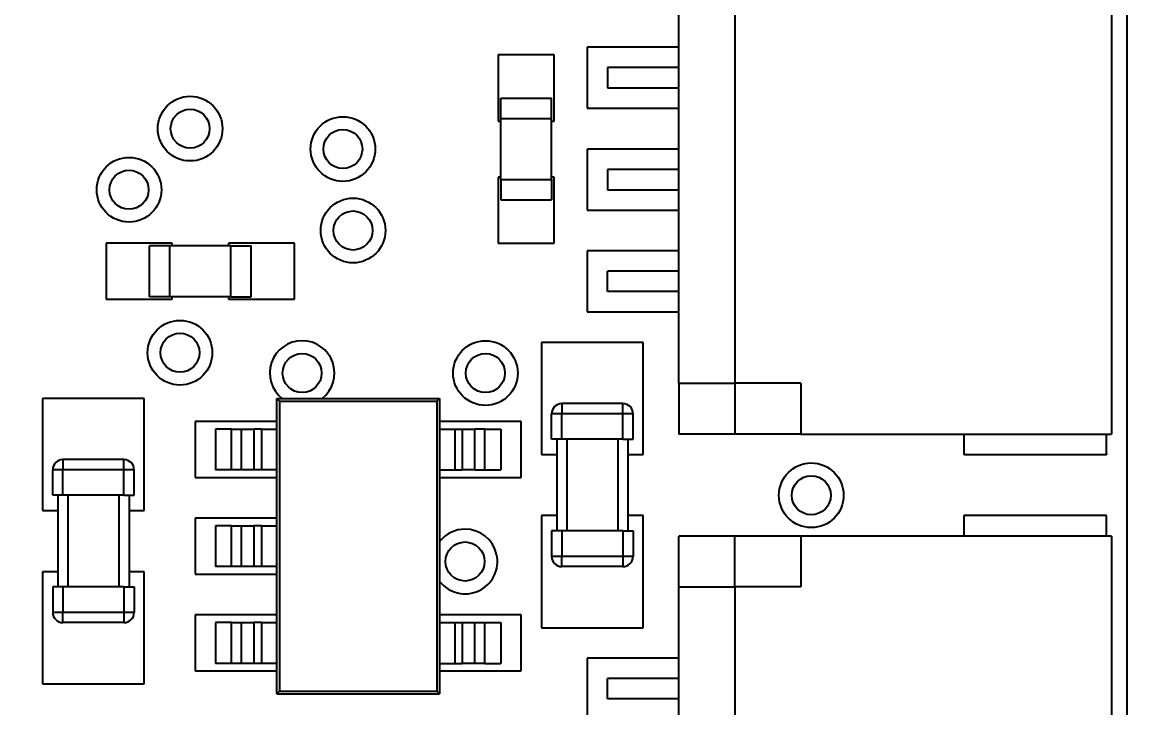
# Model space of a CAD drawing. Extents: x 78 to 182, y 87 to 136.
# Drawn here: x 102.02 to 112.88, y 97.76 to 104.5 of the extents above; entities that cross this region are included whole.
import ezdxf
from ezdxf.enums import TextEntityAlignment as Align

# ---------------------------------------------------------------- set-up
doc = ezdxf.new("R2010")
doc.units = 0
doc.layers.get('0').update_dxf_attribs({"linetype": 'CONTINUOUS'})
for name, color, linetype in [('Dimension001', 7, 'CONTINUOUS'), ('Dimension003', 7, 'CONTINUOUS'), ('Dimension004', 7, 'CONTINUOUS'), ('View005', 7, 'CONTINUOUS')]:
    doc.layers.add(name, color=color, linetype=linetype)
doc.styles.get("Standard").update_dxf_attribs({"font": 'arial.ttf'})
doc.dimstyles.get("Standard").update_dxf_attribs({"dimscale": 0, "dimtxt": 2.5, "dimasz": 2.5, "dimexe": 1.25, "dimexo": 0.625, "dimtad": 1, "dimtxsty": 'STANDARD', "dimcen": 2.5, "dimazin": 3, "dimtfac": 1, "dimtmove": 0, "dimatfit": 3})

# ---------------------------------------------------------------- blocks, each defined once
blk = doc.blocks.new('*Dimension001')
at = {"color": 0}
for points in [[(83.3583, 128.95), (84.1917, 128.95), (83.775, 123.95)], [(83.3583, 86.95), (84.1917, 86.95), (83.775, 91.95)]]:
    blk.add_solid(points, dxfattribs=at)
at = {"layer": 'Dimension001'}
for p, q in [((112.875, 123.95), (83.775, 123.95)), ((83.775, 91.95), (83.775, 123.95)), ((112.875, 91.95), (83.775, 91.95))]:
    blk.add_line(p, q, dxfattribs=at)
blk.add_text('32.00', height=3.5, dxfattribs=at).set_placement((83.775, 107.95), align=Align.CENTER)
blk = doc.blocks.new('*Dimension003')
at = {"color": 0}
for points in [[(96.8583, 127.45), (97.6917, 127.45), (97.275, 122.45)], [(96.8583, 88.45), (97.6917, 88.45), (97.275, 93.45)]]:
    blk.add_solid(points, dxfattribs=at)
at = {"layer": 'Dimension003'}
for p, q in [((99.375, 122.45), (97.275, 122.45)), ((97.275, 122.45), (97.275, 93.45)), ((99.375, 93.45), (97.275, 93.45))]:
    blk.add_line(p, q, dxfattribs=at)
blk.add_text('29.00', height=3.5, dxfattribs=at).set_placement((97.275, 107.95), align=Align.CENTER)
blk = doc.blocks.new('*Dimension004')
at = {"color": 0}
for points in [[(101.185, 98.45), (100.351, 98.45), (100.768, 93.45)], [(101.185, 86.95), (100.351, 86.95), (100.768, 91.95)]]:
    blk.add_solid(points, dxfattribs=at)
at = {"layer": 'Dimension004'}
for p, q in [((99.375, 93.45), (100.768, 93.45)), ((100.768, 93.45), (100.768, 91.95)), ((97.875, 91.95), (100.768, 91.95))]:
    blk.add_line(p, q, dxfattribs=at)
blk.add_text('1.50', height=3.5, dxfattribs=at).set_placement((100.768, 93.8216), align=Align.CENTER)

msp = doc.modelspace()

# ---------------------------------------------------------------- linework, layer by layer
at = {"layer": 'View005'}
for p, q in [((112.875, 123.95), (112.875, 91.95)), ((112.875, 123.95), (112.875, 91.95)), ((112.725, 107.45), (112.725, 100.45)), ((112.725, 107.45), (112.725, 100.45)), ((108.475, 100.95), (108.475, 106.95)), ((108.475, 100.95), (108.475, 106.95)), ((109.025, 106.95), (109.025, 100.95)), ((109.025, 106.95), (109.025, 100.95)), ((107.25, 104.175), (106.7, 104.175)), ((106.7, 104.175), (106.7, 103.525)), ((107.25, 104.175), (106.7, 104.175)), ((106.7, 104.175), (106.7, 103.525)), ((107.25, 103.525), (107.25, 104.175)), ((107.25, 103.525), (107.25, 104.175)), ((108.475, 104.25), (107.575, 104.25)), ((107.575, 104.25), (107.575, 103.65)), ((108.475, 104.25), (107.575, 104.25)), ((107.575, 104.25), (107.575, 103.65)), ((108.475, 104.05), (107.775, 104.05)), ((107.775, 104.05), (107.775, 103.85)), ((108.475, 104.05), (107.775, 104.05)), ((107.775, 104.05), (107.775, 103.85)), ((107.775, 103.85), (108.475, 103.85)), ((107.775, 103.85), (108.475, 103.85)), ((106.725, 103.75), (107.225, 103.75)), ((106.725, 103.55), (106.725, 103.75)), ((106.725, 103.75), (107.225, 103.75)), ((106.725, 103.55), (106.725, 103.75)), ((107.225, 103.55), (107.225, 103.75)), ((107.225, 103.55), (107.225, 103.75)), ((107.575, 103.65), (108.475, 103.65)), ((107.575, 103.65), (108.475, 103.65)), ((106.7, 103.525), (106.725, 103.525)), ((106.7, 103.525), (106.725, 103.525)), ((106.725, 103.55), (107.225, 103.55)), ((106.725, 103.55), (107.225, 103.55)), ((106.725, 102.95), (106.725, 103.55)), ((106.725, 103.55), (107.225, 103.55)), ((106.725, 103.55), (107.225, 103.55)), ((106.725, 102.95), (106.725, 103.55)), ((107.225, 102.95), (107.225, 103.55)), ((107.225, 102.95), (107.225, 103.55)), ((107.225, 103.525), (107.25, 103.525)), ((107.225, 103.525), (107.25, 103.525)), ((108.475, 103.25), (107.575, 103.25)), ((107.575, 103.25), (107.575, 102.65)), ((108.475, 103.25), (107.575, 103.25)), ((107.575, 103.25), (107.575, 102.65)), ((106.725, 102.975), (106.7, 102.975)), ((106.7, 102.975), (106.7, 102.325)), ((106.725, 102.975), (106.7, 102.975)), ((106.7, 102.975), (106.7, 102.325)), ((107.25, 102.975), (107.225, 102.975)), ((107.25, 102.975), (107.225, 102.975)), ((107.25, 102.325), (107.25, 102.975)), ((107.25, 102.325), (107.25, 102.975)), ((108.475, 103.05), (107.775, 103.05)), ((107.775, 103.05), (107.775, 102.85)), ((108.475, 103.05), (107.775, 103.05)), ((107.775, 103.05), (107.775, 102.85)), ((106.725, 102.95), (107.225, 102.95)), ((106.725, 102.95), (106.725, 102.75)), ((106.725, 102.95), (107.225, 102.95)), ((106.725, 102.95), (107.225, 102.95)), ((106.725, 102.95), (106.725, 102.75)), ((106.725, 102.95), (107.225, 102.95)), ((107.225, 102.95), (107.225, 102.75)), ((107.225, 102.95), (107.225, 102.75)), ((107.775, 102.85), (108.475, 102.85)), ((107.775, 102.85), (108.475, 102.85)), ((106.725, 102.75), (107.225, 102.75)), ((106.725, 102.75), (107.225, 102.75)), ((107.575, 102.65), (108.475, 102.65)), ((107.575, 102.65), (108.475, 102.65)), ((103.5, 102.325), (102.85, 102.325)), ((102.85, 102.325), (102.85, 101.775)), ((103.5, 102.325), (102.85, 102.325)), ((102.85, 102.325), (102.85, 101.775)), ((103.5, 102.3), (103.5, 102.325)), ((103.5, 102.3), (103.5, 102.325)), ((104.7, 102.325), (104.05, 102.325)), ((104.05, 102.325), (104.05, 102.3)), ((104.7, 102.325), (104.05, 102.325)), ((104.05, 102.325), (104.05, 102.3)), ((104.7, 101.775), (104.7, 102.325)), ((104.7, 101.775), (104.7, 102.325)), ((106.7, 102.325), (107.25, 102.325)), ((106.7, 102.325), (107.25, 102.325)), ((103.475, 102.3), (103.275, 102.3)), ((103.275, 101.8), (103.275, 102.3)), ((103.475, 102.3), (103.275, 102.3)), ((103.275, 101.8), (103.275, 102.3)), ((103.475, 101.8), (103.475, 102.3)), ((104.075, 102.3), (103.475, 102.3)), ((103.475, 101.8), (103.475, 102.3)), ((103.475, 101.8), (103.475, 102.3)), ((104.075, 102.3), (103.475, 102.3)), ((103.475, 101.8), (103.475, 102.3)), ((104.075, 101.8), (104.075, 102.3)), ((104.075, 102.3), (104.275, 102.3)), ((104.075, 101.8), (104.075, 102.3)), ((104.075, 101.8), (104.075, 102.3)), ((104.075, 102.3), (104.275, 102.3)), ((104.075, 101.8), (104.075, 102.3)), ((104.275, 101.8), (104.275, 102.3)), ((104.275, 101.8), (104.275, 102.3)), ((108.475, 102.25), (107.575, 102.25)), ((107.575, 102.25), (107.575, 101.65)), ((108.475, 102.25), (107.575, 102.25)), ((107.575, 102.25), (107.575, 101.65)), ((108.475, 102.05), (107.775, 102.05)), ((107.775, 101.85), (107.775, 102.05)), ((108.475, 102.05), (107.775, 102.05)), ((107.775, 101.85), (107.775, 102.05)), ((103.475, 101.8), (103.275, 101.8)), ((103.475, 101.8), (103.275, 101.8)), ((104.075, 101.8), (103.475, 101.8)), ((104.075, 101.8), (103.475, 101.8)), ((103.5, 101.775), (103.5, 101.8)), ((103.5, 101.775), (103.5, 101.8)), ((104.05, 101.8), (104.05, 101.775)), ((104.05, 101.8), (104.05, 101.775)), ((104.075, 101.8), (104.275, 101.8)), ((104.075, 101.8), (104.275, 101.8)), ((108.475, 101.85), (107.775, 101.85)), ((108.475, 101.85), (107.775, 101.85)), ((102.85, 101.775), (103.5, 101.775)), ((102.85, 101.775), (103.5, 101.775)), ((104.05, 101.775), (104.7, 101.775)), ((104.05, 101.775), (104.7, 101.775)), ((107.575, 101.65), (108.475, 101.65)), ((107.575, 101.65), (108.475, 101.65)), ((107.125, 101.35), (107.125, 100.25)), ((108.125, 101.35), (107.125, 101.35)), ((107.125, 101.35), (107.125, 100.25)), ((108.125, 101.35), (107.125, 101.35)), ((108.125, 100.25), (108.125, 101.35)), ((108.125, 100.25), (108.125, 101.35)), ((108.475, 100.95), (108.475, 100.45)), ((108.475, 100.95), (109.025, 100.95)), ((108.475, 100.95), (108.475, 100.45)), ((108.475, 100.95), (109.025, 100.95)), ((109.674, 100.95), (109.025, 100.95)), ((109.025, 100.95), (109.025, 100.45)), ((109.674, 100.95), (109.025, 100.95)), ((109.025, 100.95), (109.025, 100.45)), ((109.674, 100.95), (109.674, 100.45)), ((109.674, 100.95), (109.674, 100.45)), ((102.225, 100.8), (102.225, 99.7)), ((103.225, 100.8), (102.225, 100.8)), ((102.225, 100.8), (102.225, 99.7)), ((103.225, 100.8), (102.225, 100.8)), ((103.225, 99.7), (103.225, 100.8)), ((103.225, 99.7), (103.225, 100.8)), ((104.525, 100.8), (106.125, 100.8)), ((104.525, 100.8), (104.552, 100.773)), ((104.525, 97.9), (104.525, 100.8)), ((104.525, 100.8), (106.125, 100.8)), ((104.525, 100.8), (104.552, 100.773)), ((104.525, 97.9), (104.525, 100.8)), ((104.552, 100.773), (104.552, 97.9271)), ((104.552, 100.773), (106.098, 100.773)), ((104.552, 100.773), (104.552, 97.9271)), ((104.552, 100.773), (106.098, 100.773)), ((106.125, 100.8), (106.098, 100.773)), ((106.125, 100.8), (106.098, 100.773)), ((106.098, 100.773), (106.098, 97.9271)), ((106.098, 100.773), (106.098, 97.9271)), ((106.125, 100.8), (106.125, 97.9)), ((106.125, 100.8), (106.125, 97.9)), ((107.925, 100.75), (107.325, 100.75)), ((107.925, 100.75), (107.325, 100.75)), ((107.925, 100.75), (107.325, 100.75)), ((107.925, 100.75), (107.325, 100.75)), ((107.925, 100.75), (107.325, 100.75)), ((107.925, 100.75), (107.325, 100.75)), ((107.225, 100.4), (107.225, 100.65)), ((107.225, 100.4), (107.225, 100.65)), ((107.225, 100.4), (107.225, 100.65)), ((107.225, 100.4), (107.225, 100.65)), ((107.225, 100.4), (107.225, 100.65)), ((107.225, 100.4), (107.225, 100.65)), ((107.225, 100.4), (107.225, 100.65)), ((107.225, 100.4), (107.225, 100.65)), ((107.225, 100.4), (107.225, 100.65)), ((107.225, 100.4), (107.225, 100.65)), ((107.225, 100.4), (107.225, 100.65)), ((107.225, 100.4), (107.225, 100.65)), ((107.925, 100.65), (107.325, 100.65)), ((107.325, 100.4), (107.325, 100.65)), ((107.325, 100.4), (107.325, 100.65)), ((107.925, 100.65), (107.325, 100.65)), ((107.925, 100.65), (107.325, 100.65)), ((107.325, 100.4), (107.325, 100.65)), ((107.325, 100.4), (107.325, 100.65)), ((107.925, 100.65), (107.325, 100.65)), ((107.925, 100.65), (107.325, 100.65)), ((107.325, 100.4), (107.325, 100.65)), ((107.925, 100.65), (107.325, 100.65)), ((107.325, 100.4), (107.325, 100.65)), ((107.925, 100.4), (107.925, 100.65)), ((107.925, 100.4), (107.925, 100.65)), ((107.925, 100.4), (107.925, 100.65)), ((107.925, 100.4), (107.925, 100.65)), ((107.925, 100.4), (107.925, 100.65)), ((107.925, 100.4), (107.925, 100.65)), ((108.025, 100.4), (108.025, 100.65)), ((108.025, 100.4), (108.025, 100.65)), ((108.025, 100.4), (108.025, 100.65)), ((108.025, 100.4), (108.025, 100.65)), ((108.025, 100.4), (108.025, 100.65)), ((108.025, 100.4), (108.025, 100.65)), ((103.725, 100.575), (103.725, 100.025)), ((104.525, 100.575), (103.725, 100.575)), ((103.725, 100.575), (103.725, 100.025)), ((104.525, 100.575), (103.725, 100.575)), ((104.082, 100.5), (103.925, 100.5)), ((103.925, 100.5), (103.925, 100.1)), ((104.082, 100.5), (103.925, 100.5)), ((103.925, 100.5), (103.925, 100.1)), ((104.082, 100.1), (104.082, 100.5)), ((104.082, 100.1), (104.082, 100.5)), ((104.18, 100.5), (104.302, 100.5)), ((104.18, 100.5), (104.302, 100.5)), ((104.18, 100.1), (104.18, 100.5)), ((104.18, 100.1), (104.18, 100.5)), ((104.302, 100.5), (104.302, 100.1)), ((104.302, 100.5), (104.302, 100.1)), ((104.375, 100.5), (104.525, 100.5)), ((104.375, 100.5), (104.525, 100.5)), ((104.375, 100.5), (104.375, 100.1)), ((104.375, 100.5), (104.375, 100.1)), ((106.925, 100.575), (106.125, 100.575)), ((106.925, 100.575), (106.125, 100.575)), ((106.125, 100.5), (106.275, 100.5)), ((106.125, 100.5), (106.275, 100.5)), ((106.275, 100.5), (106.275, 100.1)), ((106.275, 100.5), (106.275, 100.1)), ((106.348, 100.5), (106.47, 100.5)), ((106.348, 100.5), (106.47, 100.5)), ((106.348, 100.5), (106.348, 100.1)), ((106.348, 100.5), (106.348, 100.1)), ((106.47, 100.1), (106.47, 100.5)), ((106.47, 100.1), (106.47, 100.5)), ((106.568, 100.5), (106.725, 100.5)), ((106.568, 100.5), (106.725, 100.5)), ((106.568, 100.1), (106.568, 100.5)), ((106.568, 100.1), (106.568, 100.5)), ((106.725, 100.5), (106.725, 100.1)), ((106.725, 100.5), (106.725, 100.1)), ((106.925, 100.025), (106.925, 100.575)), ((106.925, 100.025), (106.925, 100.575)), ((107.275, 100.4), (107.275, 99.5)), ((107.275, 100.4), (107.275, 99.5)), ((107.275, 100.4), (107.275, 99.5)), ((107.275, 100.4), (107.275, 99.5)), ((107.925, 100.4), (107.325, 100.4)), ((107.925, 100.4), (107.325, 100.4)), ((107.925, 100.4), (107.325, 100.4)), ((107.925, 100.4), (107.325, 100.4)), ((107.925, 100.4), (107.325, 100.4)), ((107.925, 100.4), (107.325, 100.4)), ((107.375, 100.4), (107.375, 99.5)), ((107.375, 100.4), (107.375, 99.5)), ((107.875, 100.4), (107.875, 99.5)), ((107.875, 100.4), (107.875, 99.5)), ((107.975, 100.4), (107.975, 99.5)), ((107.975, 100.4), (107.975, 99.5)), ((107.975, 100.4), (107.975, 99.5)), ((107.975, 100.4), (107.975, 99.5)), ((109.025, 100.45), (108.475, 100.45)), ((109.025, 100.45), (108.475, 100.45)), ((109.674, 100.45), (109.025, 100.45)), ((109.674, 100.45), (109.025, 100.45)), ((109.674, 100.45), (112.725, 100.45)), ((109.674, 100.45), (112.725, 100.45)), ((111.275, 100.45), (111.275, 100.254)), ((111.275, 100.45), (111.275, 100.254)), ((112.675, 100.254), (112.675, 100.45)), ((112.675, 100.254), (112.675, 100.45)), ((103.025, 100.2), (102.425, 100.2)), ((103.025, 100.2), (102.425, 100.2)), ((103.025, 100.2), (102.425, 100.2)), ((103.025, 100.2), (102.425, 100.2)), ((103.025, 100.2), (102.425, 100.2)), ((103.025, 100.2), (102.425, 100.2)), ((107.125, 100.25), (107.275, 100.25)), ((107.125, 100.25), (107.275, 100.25)), ((107.975, 100.25), (108.125, 100.25)), ((107.975, 100.25), (108.125, 100.25)), ((111.279, 100.25), (112.671, 100.25)), ((111.279, 100.25), (112.671, 100.25)), ((102.325, 99.85), (102.325, 100.1)), ((102.325, 99.85), (102.325, 100.1)), ((102.325, 99.85), (102.325, 100.1)), ((102.325, 99.85), (102.325, 100.1)), ((102.325, 99.85), (102.325, 100.1)), ((102.325, 99.85), (102.325, 100.1)), ((103.025, 100.1), (102.425, 100.1)), ((102.425, 99.85), (102.425, 100.1)), ((102.425, 99.85), (102.425, 100.1)), ((103.025, 100.1), (102.425, 100.1)), ((103.025, 100.1), (102.425, 100.1)), ((102.425, 99.85), (102.425, 100.1)), ((102.425, 99.85), (102.425, 100.1)), ((103.025, 100.1), (102.425, 100.1)), ((103.025, 100.1), (102.425, 100.1)), ((102.425, 99.85), (102.425, 100.1)), ((103.025, 100.1), (102.425, 100.1)), ((102.425, 99.85), (102.425, 100.1)), ((103.025, 99.85), (103.025, 100.1)), ((103.025, 99.85), (103.025, 100.1)), ((103.025, 99.85), (103.025, 100.1)), ((103.025, 99.85), (103.025, 100.1)), ((103.025, 99.85), (103.025, 100.1)), ((103.025, 99.85), (103.025, 100.1)), ((103.125, 99.85), (103.125, 100.1)), ((103.125, 99.85), (103.125, 100.1)), ((103.125, 99.85), (103.125, 100.1)), ((103.125, 99.85), (103.125, 100.1)), ((103.125, 99.85), (103.125, 100.1)), ((103.125, 99.85), (103.125, 100.1)), ((104.082, 100.1), (103.925, 100.1)), ((104.082, 100.1), (103.925, 100.1)), ((104.302, 100.1), (104.18, 100.1)), ((104.302, 100.1), (104.18, 100.1)), ((104.525, 100.1), (104.375, 100.1)), ((104.525, 100.1), (104.375, 100.1)), ((106.125, 100.1), (106.275, 100.1)), ((106.125, 100.1), (106.275, 100.1)), ((106.47, 100.1), (106.348, 100.1)), ((106.47, 100.1), (106.348, 100.1)), ((106.568, 100.1), (106.725, 100.1)), ((106.568, 100.1), (106.725, 100.1)), ((103.725, 100.025), (104.525, 100.025)), ((103.725, 100.025), (104.525, 100.025)), ((106.125, 100.025), (106.925, 100.025)), ((106.125, 100.025), (106.925, 100.025)), ((102.375, 99.85), (102.375, 98.95)), ((102.375, 99.85), (102.375, 98.95)), ((103.025, 99.85), (102.425, 99.85)), ((103.025, 99.85), (102.425, 99.85)), ((103.025, 99.85), (102.425, 99.85)), ((103.025, 99.85), (102.425, 99.85)), ((103.025, 99.85), (102.425, 99.85)), ((103.025, 99.85), (102.425, 99.85)), ((102.475, 99.85), (102.475, 98.95)), ((102.475, 99.85), (102.475, 98.95)), ((102.975, 99.85), (102.975, 98.95)), ((102.975, 99.85), (102.975, 98.95)), ((103.075, 99.85), (103.075, 98.95)), ((103.075, 99.85), (103.075, 98.95)), ((103.075, 99.85), (103.075, 98.95)), ((103.075, 99.85), (103.075, 98.95)), ((102.225, 99.7), (102.375, 99.7)), ((102.225, 99.7), (102.375, 99.7)), ((103.075, 99.7), (103.225, 99.7)), ((103.075, 99.7), (103.225, 99.7)), ((103.725, 99.625), (103.725, 99.075)), ((104.525, 99.625), (103.725, 99.625)), ((103.725, 99.625), (103.725, 99.075)), ((104.525, 99.625), (103.725, 99.625)), ((107.125, 99.65), (107.125, 98.55)), ((107.275, 99.65), (107.125, 99.65)), ((107.125, 99.65), (107.125, 98.55)), ((107.275, 99.65), (107.125, 99.65)), ((108.125, 99.65), (107.975, 99.65)), ((108.125, 99.65), (107.975, 99.65)), ((108.125, 98.55), (108.125, 99.65)), ((108.125, 98.55), (108.125, 99.65)), ((112.675, 99.65), (111.275, 99.65)), ((111.275, 99.65), (111.275, 99.45)), ((112.675, 99.65), (111.275, 99.65)), ((111.275, 99.65), (111.275, 99.45)), ((112.675, 99.45), (112.675, 99.65)), ((112.675, 99.45), (112.675, 99.65)), ((104.082, 99.55), (103.925, 99.55)), ((103.925, 99.55), (103.925, 99.15)), ((104.082, 99.55), (103.925, 99.55)), ((103.925, 99.55), (103.925, 99.15)), ((104.082, 99.15), (104.082, 99.55)), ((104.082, 99.15), (104.082, 99.55)), ((104.18, 99.55), (104.302, 99.55)), ((104.18, 99.55), (104.302, 99.55)), ((104.18, 99.15), (104.18, 99.55)), ((104.18, 99.15), (104.18, 99.55)), ((104.302, 99.55), (104.302, 99.15)), ((104.302, 99.55), (104.302, 99.15)), ((104.375, 99.55), (104.525, 99.55)), ((104.375, 99.55), (104.525, 99.55)), ((104.375, 99.55), (104.375, 99.15)), ((104.375, 99.55), (104.375, 99.15)), ((107.225, 99.5), (107.225, 99.25)), ((107.225, 99.5), (107.225, 99.25)), ((107.225, 99.5), (107.225, 99.25)), ((107.225, 99.5), (107.225, 99.25)), ((107.225, 99.5), (107.225, 99.25)), ((107.225, 99.5), (107.225, 99.25)), ((107.925, 99.5), (107.325, 99.5)), ((107.925, 99.5), (107.325, 99.5)), ((107.925, 99.5), (107.325, 99.5)), ((107.325, 99.5), (107.325, 99.25)), ((107.925, 99.5), (107.325, 99.5)), ((107.325, 99.5), (107.325, 99.25)), ((107.925, 99.5), (107.325, 99.5)), ((107.325, 99.5), (107.325, 99.25)), ((107.925, 99.5), (107.325, 99.5)), ((107.325, 99.5), (107.325, 99.25)), ((107.325, 99.5), (107.325, 99.25)), ((107.325, 99.5), (107.325, 99.25)), ((107.925, 99.5), (107.925, 99.25)), ((107.925, 99.5), (107.925, 99.25)), ((107.925, 99.5), (107.925, 99.25)), ((107.925, 99.5), (107.925, 99.25)), ((107.925, 99.5), (107.925, 99.25)), ((107.925, 99.5), (107.925, 99.25)), ((108.025, 99.5), (108.025, 99.25)), ((108.025, 99.5), (108.025, 99.25)), ((108.025, 99.5), (108.025, 99.25)), ((108.025, 99.5), (108.025, 99.25)), ((108.025, 99.5), (108.025, 99.25)), ((108.025, 99.5), (108.025, 99.25)), ((108.025, 99.5), (108.025, 99.25)), ((108.025, 99.5), (108.025, 99.25)), ((108.025, 99.5), (108.025, 99.25)), ((108.025, 99.5), (108.025, 99.25)), ((108.025, 99.5), (108.025, 99.25)), ((108.025, 99.5), (108.025, 99.25)), ((109.025, 99.45), (108.475, 99.45)), ((108.475, 98.95), (108.475, 99.45)), ((109.025, 99.45), (108.475, 99.45)), ((108.475, 98.95), (108.475, 99.45)), ((109.674, 99.45), (109.025, 99.45)), ((109.025, 98.95), (109.025, 99.45)), ((109.674, 99.45), (109.025, 99.45)), ((109.025, 98.95), (109.025, 99.45)), ((109.674, 99.45), (109.674, 98.95)), ((112.725, 99.45), (109.674, 99.45)), ((109.674, 99.45), (109.674, 98.95)), ((112.725, 99.45), (109.674, 99.45)), ((112.725, 99.45), (112.725, 92.45)), ((112.725, 99.45), (112.725, 92.45)), ((107.925, 99.25), (107.325, 99.25)), ((107.925, 99.25), (107.325, 99.25)), ((107.925, 99.25), (107.325, 99.25)), ((107.925, 99.25), (107.325, 99.25)), ((107.925, 99.25), (107.325, 99.25)), ((107.925, 99.25), (107.325, 99.25)), ((102.225, 99.1), (102.225, 98)), ((102.375, 99.1), (102.225, 99.1)), ((102.225, 99.1), (102.225, 98)), ((102.375, 99.1), (102.225, 99.1)), ((103.225, 99.1), (103.075, 99.1)), ((103.225, 99.1), (103.075, 99.1)), ((103.225, 98), (103.225, 99.1)), ((103.225, 98), (103.225, 99.1)), ((103.725, 99.075), (104.525, 99.075)), ((103.725, 99.075), (104.525, 99.075)), ((104.082, 99.15), (103.925, 99.15)), ((104.082, 99.15), (103.925, 99.15)), ((104.302, 99.15), (104.18, 99.15)), ((104.302, 99.15), (104.18, 99.15)), ((104.525, 99.15), (104.375, 99.15)), ((104.525, 99.15), (104.375, 99.15)), ((107.925, 99.15), (107.325, 99.15)), ((107.925, 99.15), (107.325, 99.15)), ((107.925, 99.15), (107.325, 99.15)), ((107.925, 99.15), (107.325, 99.15)), ((107.925, 99.15), (107.325, 99.15)), ((107.925, 99.15), (107.325, 99.15)), ((102.325, 98.95), (102.325, 98.7)), ((102.325, 98.95), (102.325, 98.7)), ((102.325, 98.95), (102.325, 98.7)), ((102.325, 98.95), (102.325, 98.7)), ((102.325, 98.95), (102.325, 98.7)), ((102.325, 98.95), (102.325, 98.7)), ((103.025, 98.95), (102.425, 98.95)), ((103.025, 98.95), (102.425, 98.95)), ((103.025, 98.95), (102.425, 98.95)), ((102.425, 98.95), (102.425, 98.7)), ((103.025, 98.95), (102.425, 98.95)), ((102.425, 98.95), (102.425, 98.7)), ((103.025, 98.95), (102.425, 98.95)), ((102.425, 98.95), (102.425, 98.7)), ((103.025, 98.95), (102.425, 98.95)), ((102.425, 98.95), (102.425, 98.7)), ((102.425, 98.95), (102.425, 98.7)), ((102.425, 98.95), (102.425, 98.7)), ((103.025, 98.95), (103.025, 98.7)), ((103.025, 98.95), (103.025, 98.7)), ((103.025, 98.95), (103.025, 98.7)), ((103.025, 98.95), (103.025, 98.7)), ((103.025, 98.95), (103.025, 98.7)), ((103.025, 98.95), (103.025, 98.7)), ((103.125, 98.95), (103.125, 98.7)), ((103.125, 98.95), (103.125, 98.7)), ((103.125, 98.95), (103.125, 98.7)), ((103.125, 98.95), (103.125, 98.7)), ((103.125, 98.95), (103.125, 98.7)), ((103.125, 98.95), (103.125, 98.7)), ((103.125, 98.95), (103.125, 98.7)), ((103.125, 98.95), (103.125, 98.7)), ((103.125, 98.95), (103.125, 98.7)), ((103.125, 98.95), (103.125, 98.7)), ((103.125, 98.95), (103.125, 98.7)), ((103.125, 98.95), (103.125, 98.7)), ((108.475, 92.95), (108.475, 98.95)), ((108.475, 98.95), (109.025, 98.95)), ((108.475, 92.95), (108.475, 98.95)), ((108.475, 98.95), (109.025, 98.95)), ((109.025, 98.95), (109.025, 92.95)), ((109.674, 98.95), (109.025, 98.95)), ((109.025, 98.95), (109.025, 92.95)), ((109.674, 98.95), (109.025, 98.95)), ((103.025, 98.7), (102.425, 98.7)), ((103.025, 98.7), (102.425, 98.7)), ((103.025, 98.7), (102.425, 98.7)), ((103.025, 98.7), (102.425, 98.7)), ((103.025, 98.7), (102.425, 98.7)), ((103.025, 98.7), (102.425, 98.7)), ((103.725, 98.675), (103.725, 98.125)), ((104.525, 98.675), (103.725, 98.675)), ((103.725, 98.675), (103.725, 98.125)), ((104.525, 98.675), (103.725, 98.675)), ((106.925, 98.675), (106.125, 98.675)), ((106.925, 98.675), (106.125, 98.675)), ((106.925, 98.125), (106.925, 98.675)), ((106.925, 98.125), (106.925, 98.675)), ((103.025, 98.6), (102.425, 98.6)), ((103.025, 98.6), (102.425, 98.6)), ((103.025, 98.6), (102.425, 98.6)), ((103.025, 98.6), (102.425, 98.6)), ((103.025, 98.6), (102.425, 98.6)), ((103.025, 98.6), (102.425, 98.6)), ((104.082, 98.6), (103.925, 98.6)), ((103.925, 98.6), (103.925, 98.2)), ((104.082, 98.6), (103.925, 98.6)), ((103.925, 98.6), (103.925, 98.2)), ((104.082, 98.2), (104.082, 98.6)), ((104.082, 98.2), (104.082, 98.6)), ((104.18, 98.6), (104.302, 98.6)), ((104.18, 98.6), (104.302, 98.6)), ((104.18, 98.2), (104.18, 98.6)), ((104.18, 98.2), (104.18, 98.6)), ((104.302, 98.6), (104.302, 98.2)), ((104.302, 98.6), (104.302, 98.2)), ((104.375, 98.6), (104.525, 98.6)), ((104.375, 98.6), (104.525, 98.6)), ((104.375, 98.6), (104.375, 98.2)), ((104.375, 98.6), (104.375, 98.2)), ((106.125, 98.6), (106.275, 98.6)), ((106.125, 98.6), (106.275, 98.6)), ((106.275, 98.6), (106.275, 98.2)), ((106.275, 98.6), (106.275, 98.2)), ((106.348, 98.6), (106.47, 98.6)), ((106.348, 98.6), (106.47, 98.6)), ((106.348, 98.6), (106.348, 98.2)), ((106.348, 98.6), (106.348, 98.2)), ((106.47, 98.2), (106.47, 98.6)), ((106.47, 98.2), (106.47, 98.6)), ((106.568, 98.6), (106.725, 98.6)), ((106.568, 98.6), (106.725, 98.6)), ((106.568, 98.2), (106.568, 98.6)), ((106.568, 98.2), (106.568, 98.6)), ((106.725, 98.6), (106.725, 98.2)), ((106.725, 98.6), (106.725, 98.2)), ((107.125, 98.55), (108.125, 98.55)), ((107.125, 98.55), (108.125, 98.55)), ((104.082, 98.2), (103.925, 98.2)), ((104.082, 98.2), (103.925, 98.2)), ((104.302, 98.2), (104.18, 98.2)), ((104.302, 98.2), (104.18, 98.2)), ((104.525, 98.2), (104.375, 98.2)), ((104.525, 98.2), (104.375, 98.2)), ((106.125, 98.2), (106.275, 98.2)), ((106.125, 98.2), (106.275, 98.2)), ((106.47, 98.2), (106.348, 98.2)), ((106.47, 98.2), (106.348, 98.2)), ((106.568, 98.2), (106.725, 98.2)), ((106.568, 98.2), (106.725, 98.2)), ((108.475, 98.25), (107.575, 98.25)), ((107.575, 98.25), (107.575, 97.65)), ((108.475, 98.25), (107.575, 98.25)), ((107.575, 98.25), (107.575, 97.65)), ((103.725, 98.125), (104.525, 98.125)), ((103.725, 98.125), (104.525, 98.125)), ((106.125, 98.125), (106.925, 98.125)), ((106.125, 98.125), (106.925, 98.125)), ((102.225, 98), (103.225, 98)), ((102.225, 98), (103.225, 98)), ((108.475, 98.05), (107.775, 98.05)), ((107.775, 97.85), (107.775, 98.05)), ((108.475, 98.05), (107.775, 98.05)), ((107.775, 97.85), (107.775, 98.05)), ((104.525, 97.9), (104.552, 97.9271)), ((104.525, 97.9), (104.552, 97.9271)), ((104.525, 97.9), (106.125, 97.9)), ((104.525, 97.9), (106.125, 97.9)), ((104.552, 97.9271), (106.098, 97.9271)), ((104.552, 97.9271), (106.098, 97.9271)), ((106.125, 97.9), (106.098, 97.9271)), ((106.125, 97.9), (106.098, 97.9271)), ((108.475, 97.85), (107.775, 97.85)), ((108.475, 97.85), (107.775, 97.85))]:
    msp.add_line(p, q, dxfattribs=at)
for centre, radius in [((103.675, 103.45), 0.3175), ((103.675, 103.45), 0.3175), ((103.675, 103.45), 0.1915), ((103.675, 103.45), 0.1915), ((105.175, 103.25), 0.3175), ((105.175, 103.25), 0.3175), ((105.175, 103.25), 0.1915), ((105.175, 103.25), 0.1915), ((103.075, 102.85), 0.3175), ((103.075, 102.85), 0.3175), ((103.075, 102.85), 0.1915), ((103.075, 102.85), 0.1915), ((105.275, 102.45), 0.3175), ((105.275, 102.45), 0.3175), ((105.275, 102.45), 0.1915), ((105.275, 102.45), 0.1915), ((103.575, 101.25), 0.3175), ((103.575, 101.25), 0.3175), ((103.575, 101.25), 0.1915), ((103.575, 101.25), 0.1915), ((106.575, 101.05), 0.3175), ((106.575, 101.05), 0.3175), ((104.775, 101.05), 0.1915), ((104.775, 101.05), 0.1915), ((106.575, 101.05), 0.1915), ((106.575, 101.05), 0.1915), ((109.775, 99.85), 0.3175), ((109.775, 99.85), 0.3175), ((111.279, 100.254), 0.004), ((111.279, 100.254), 0.004), ((112.671, 100.254), 0.004), ((112.671, 100.254), 0.004), ((109.775, 99.85), 0.1915), ((109.775, 99.85), 0.1915), ((106.375, 99.2), 0.1915), ((106.375, 99.2), 0.1915)]:
    msp.add_circle(centre, radius, dxfattribs=at)
for centre, radius, start, end in [((104.775, 101.05), 0.3175, 90, -128.057), ((104.775, 101.05), 0.3175, 90, -128.057), ((104.775, 101.05), 0.3175, -51.9433, 90), ((104.775, 101.05), 0.3175, -51.9433, 90), ((107.325, 100.65), 0.1, 90, 180), ((107.325, 100.65), 0.1, 90, 180), ((107.325, 100.65), 0.1, 90, -180), ((107.325, 100.65), 0.1, 90, -180), ((107.325, 100.65), 0.1, 90, -180), ((107.325, 100.65), 0.1, 90, -180), ((107.925, 100.65), 0.1, 0, 90), ((107.925, 100.65), 0.1, 0, 90), ((107.925, 100.65), 0.1, 0, 90), ((107.925, 100.65), 0.1, 0, 90), ((107.925, 100.65), 0.1, 0, 90), ((107.925, 100.65), 0.1, 0, 90), ((107.925, 100.65), 0.1, 0, 90), ((107.925, 100.65), 0.1, 0, 90), ((107.925, 100.65), 0.1, 0, 90), ((107.925, 100.65), 0.1, 0, 90), ((102.425, 100.1), 0.1, 90, 180), ((102.425, 100.1), 0.1, 90, 180), ((102.425, 100.1), 0.1, 90, -180), ((102.425, 100.1), 0.1, 90, -180), ((102.425, 100.1), 0.1, 90, -180), ((102.425, 100.1), 0.1, 90, -180), ((103.025, 100.1), 0.1, 0, 90), ((103.025, 100.1), 0.1, 0, 90), ((103.025, 100.1), 0.1, 0, 90), ((103.025, 100.1), 0.1, 0, 90), ((103.025, 100.1), 0.1, 0, 90), ((103.025, 100.1), 0.1, 0, 90), ((106.375, 99.2), 0.3175, 90, 141.943), ((106.375, 99.2), 0.3175, -141.943, 90), ((106.375, 99.2), 0.3175, 90, 141.943), ((106.375, 99.2), 0.3175, -141.943, 90), ((107.325, 99.25), 0.1, 180, -90), ((107.325, 99.25), 0.1, 180, -90), ((107.325, 99.25), 0.1, 180, -90), ((107.325, 99.25), 0.1, 180, -90), ((107.325, 99.25), 0.1, 180, -90), ((107.325, 99.25), 0.1, 180, -90), ((107.925, 99.25), 0.1, -90, 0), ((107.925, 99.25), 0.1, -90, 0), ((107.925, 99.25), 0.1, -90, 0), ((107.925, 99.25), 0.1, -90, 0), ((107.925, 99.25), 0.1, -90, 0), ((107.925, 99.25), 0.1, -90, 0), ((102.425, 98.7), 0.1, 180, -90), ((102.425, 98.7), 0.1, 180, -90), ((102.425, 98.7), 0.1, 180, -90), ((102.425, 98.7), 0.1, 180, -90), ((102.425, 98.7), 0.1, 180, -90), ((102.425, 98.7), 0.1, 180, -90), ((103.025, 98.7), 0.1, -90, 0), ((103.025, 98.7), 0.1, -90, 0), ((103.025, 98.7), 0.1, -90, 0), ((103.025, 98.7), 0.1, -90, 0), ((103.025, 98.7), 0.1, -90, 0), ((103.025, 98.7), 0.1, -90, 0)]:
    msp.add_arc(centre, radius, start, end, dxfattribs=at)
for points in [[(107.325, 100.75), (107.325, 100.751), (107.325, 100.703), (107.325, 100.65)], [(107.325, 100.75), (107.325, 100.751), (107.325, 100.703), (107.325, 100.65)], [(107.325, 100.75), (107.325, 100.751), (107.325, 100.703), (107.325, 100.65)], [(107.325, 100.75), (107.325, 100.751), (107.325, 100.703), (107.325, 100.65)], [(107.325, 100.75), (107.325, 100.751), (107.325, 100.703), (107.325, 100.65)], [(107.325, 100.75), (107.325, 100.751), (107.325, 100.703), (107.325, 100.65)], [(107.925, 100.65), (107.925, 100.703), (107.925, 100.751), (107.925, 100.75)], [(107.925, 100.65), (107.925, 100.703), (107.925, 100.751), (107.925, 100.75)], [(107.925, 100.65), (107.925, 100.703), (107.925, 100.751), (107.925, 100.75)], [(107.925, 100.65), (107.925, 100.703), (107.925, 100.751), (107.925, 100.75)], [(107.925, 100.65), (107.925, 100.703), (107.925, 100.751), (107.925, 100.75)], [(107.925, 100.65), (107.925, 100.703), (107.925, 100.751), (107.925, 100.75)], [(107.325, 100.65), (107.272, 100.65), (107.224, 100.65), (107.225, 100.65)], [(107.325, 100.65), (107.272, 100.65), (107.224, 100.65), (107.225, 100.65)], [(107.325, 100.65), (107.272, 100.65), (107.224, 100.65), (107.225, 100.65)], [(107.325, 100.65), (107.272, 100.65), (107.224, 100.65), (107.225, 100.65)], [(107.325, 100.65), (107.272, 100.65), (107.224, 100.65), (107.225, 100.65)], [(107.325, 100.65), (107.272, 100.65), (107.224, 100.65), (107.225, 100.65)], [(108.025, 100.65), (108.026, 100.65), (107.978, 100.65), (107.925, 100.65)], [(108.025, 100.65), (108.026, 100.65), (107.978, 100.65), (107.925, 100.65)], [(108.025, 100.65), (108.026, 100.65), (107.978, 100.65), (107.925, 100.65)], [(108.025, 100.65), (108.026, 100.65), (107.978, 100.65), (107.925, 100.65)], [(108.025, 100.65), (108.026, 100.65), (107.978, 100.65), (107.925, 100.65)], [(108.025, 100.65), (108.026, 100.65), (107.978, 100.65), (107.925, 100.65)], [(104.082, 100.5), (104.128, 100.5), (104.171, 100.5), (104.18, 100.5)], [(104.082, 100.5), (104.128, 100.5), (104.171, 100.5), (104.18, 100.5)], [(104.375, 100.5), (104.34, 100.5), (104.308, 100.5), (104.302, 100.5)], [(104.375, 100.5), (104.34, 100.5), (104.308, 100.5), (104.302, 100.5)], [(106.275, 100.5), (106.31, 100.5), (106.342, 100.5), (106.348, 100.5)], [(106.275, 100.5), (106.31, 100.5), (106.342, 100.5), (106.348, 100.5)], [(106.568, 100.5), (106.522, 100.5), (106.479, 100.5), (106.47, 100.5)], [(106.568, 100.5), (106.522, 100.5), (106.479, 100.5), (106.47, 100.5)], [(107.325, 100.4), (107.272, 100.4), (107.224, 100.4), (107.225, 100.4)], [(107.325, 100.4), (107.272, 100.4), (107.224, 100.4), (107.225, 100.4)], [(107.325, 100.4), (107.272, 100.4), (107.224, 100.4), (107.225, 100.4)], [(107.325, 100.4), (107.272, 100.4), (107.224, 100.4), (107.225, 100.4)], [(107.325, 100.4), (107.272, 100.4), (107.224, 100.4), (107.225, 100.4)], [(107.325, 100.4), (107.272, 100.4), (107.224, 100.4), (107.225, 100.4)], [(107.925, 100.4), (107.978, 100.4), (108.026, 100.4), (108.025, 100.4)], [(107.925, 100.4), (107.978, 100.4), (108.026, 100.4), (108.025, 100.4)], [(107.925, 100.4), (107.978, 100.4), (108.026, 100.4), (108.025, 100.4)], [(107.925, 100.4), (107.978, 100.4), (108.026, 100.4), (108.025, 100.4)], [(107.925, 100.4), (107.978, 100.4), (108.026, 100.4), (108.025, 100.4)], [(107.925, 100.4), (107.978, 100.4), (108.026, 100.4), (108.025, 100.4)], [(102.425, 100.2), (102.425, 100.201), (102.425, 100.153), (102.425, 100.1)], [(102.425, 100.2), (102.425, 100.201), (102.425, 100.153), (102.425, 100.1)], [(102.425, 100.2), (102.425, 100.201), (102.425, 100.153), (102.425, 100.1)], [(102.425, 100.2), (102.425, 100.201), (102.425, 100.153), (102.425, 100.1)], [(102.425, 100.2), (102.425, 100.201), (102.425, 100.153), (102.425, 100.1)], [(102.425, 100.2), (102.425, 100.201), (102.425, 100.153), (102.425, 100.1)], [(103.025, 100.1), (103.025, 100.153), (103.025, 100.201), (103.025, 100.2)], [(103.025, 100.1), (103.025, 100.153), (103.025, 100.201), (103.025, 100.2)], [(103.025, 100.1), (103.025, 100.153), (103.025, 100.201), (103.025, 100.2)], [(103.025, 100.1), (103.025, 100.153), (103.025, 100.201), (103.025, 100.2)], [(103.025, 100.1), (103.025, 100.153), (103.025, 100.201), (103.025, 100.2)], [(103.025, 100.1), (103.025, 100.153), (103.025, 100.201), (103.025, 100.2)], [(102.425, 100.1), (102.372, 100.1), (102.324, 100.1), (102.325, 100.1)], [(102.425, 100.1), (102.372, 100.1), (102.324, 100.1), (102.325, 100.1)], [(102.425, 100.1), (102.372, 100.1), (102.324, 100.1), (102.325, 100.1)], [(102.425, 100.1), (102.372, 100.1), (102.324, 100.1), (102.325, 100.1)], [(102.425, 100.1), (102.372, 100.1), (102.324, 100.1), (102.325, 100.1)], [(102.425, 100.1), (102.372, 100.1), (102.324, 100.1), (102.325, 100.1)], [(103.125, 100.1), (103.126, 100.1), (103.078, 100.1), (103.025, 100.1)], [(103.125, 100.1), (103.126, 100.1), (103.078, 100.1), (103.025, 100.1)], [(103.125, 100.1), (103.126, 100.1), (103.078, 100.1), (103.025, 100.1)], [(103.125, 100.1), (103.126, 100.1), (103.078, 100.1), (103.025, 100.1)], [(103.125, 100.1), (103.126, 100.1), (103.078, 100.1), (103.025, 100.1)], [(103.125, 100.1), (103.126, 100.1), (103.078, 100.1), (103.025, 100.1)], [(104.18, 100.1), (104.171, 100.1), (104.128, 100.1), (104.082, 100.1)], [(104.18, 100.1), (104.171, 100.1), (104.128, 100.1), (104.082, 100.1)], [(104.375, 100.1), (104.34, 100.1), (104.308, 100.1), (104.302, 100.1)], [(104.375, 100.1), (104.34, 100.1), (104.308, 100.1), (104.302, 100.1)], [(106.275, 100.1), (106.31, 100.1), (106.342, 100.1), (106.348, 100.1)], [(106.275, 100.1), (106.31, 100.1), (106.342, 100.1), (106.348, 100.1)], [(106.47, 100.1), (106.479, 100.1), (106.522, 100.1), (106.568, 100.1)], [(106.47, 100.1), (106.479, 100.1), (106.522, 100.1), (106.568, 100.1)], [(102.425, 99.85), (102.372, 99.85), (102.324, 99.85), (102.325, 99.85)], [(102.425, 99.85), (102.372, 99.85), (102.324, 99.85), (102.325, 99.85)], [(102.425, 99.85), (102.372, 99.85), (102.324, 99.85), (102.325, 99.85)], [(102.425, 99.85), (102.372, 99.85), (102.324, 99.85), (102.325, 99.85)], [(102.425, 99.85), (102.372, 99.85), (102.324, 99.85), (102.325, 99.85)], [(102.425, 99.85), (102.372, 99.85), (102.324, 99.85), (102.325, 99.85)], [(103.025, 99.85), (103.078, 99.85), (103.126, 99.85), (103.125, 99.85)], [(103.025, 99.85), (103.078, 99.85), (103.126, 99.85), (103.125, 99.85)], [(103.025, 99.85), (103.078, 99.85), (103.126, 99.85), (103.125, 99.85)], [(103.025, 99.85), (103.078, 99.85), (103.126, 99.85), (103.125, 99.85)], [(103.025, 99.85), (103.078, 99.85), (103.126, 99.85), (103.125, 99.85)], [(103.025, 99.85), (103.078, 99.85), (103.126, 99.85), (103.125, 99.85)], [(104.082, 99.55), (104.128, 99.55), (104.171, 99.55), (104.18, 99.55)], [(104.082, 99.55), (104.128, 99.55), (104.171, 99.55), (104.18, 99.55)], [(104.375, 99.55), (104.34, 99.55), (104.308, 99.55), (104.302, 99.55)], [(104.375, 99.55), (104.34, 99.55), (104.308, 99.55), (104.302, 99.55)], [(107.325, 99.5), (107.272, 99.5), (107.224, 99.5), (107.225, 99.5)], [(107.325, 99.5), (107.272, 99.5), (107.224, 99.5), (107.225, 99.5)], [(107.325, 99.5), (107.272, 99.5), (107.224, 99.5), (107.225, 99.5)], [(107.325, 99.5), (107.272, 99.5), (107.224, 99.5), (107.225, 99.5)], [(107.325, 99.5), (107.272, 99.5), (107.224, 99.5), (107.225, 99.5)], [(107.325, 99.5), (107.272, 99.5), (107.224, 99.5), (107.225, 99.5)], [(107.925, 99.5), (107.978, 99.5), (108.026, 99.5), (108.025, 99.5)], [(107.925, 99.5), (107.978, 99.5), (108.026, 99.5), (108.025, 99.5)], [(107.925, 99.5), (107.978, 99.5), (108.026, 99.5), (108.025, 99.5)], [(107.925, 99.5), (107.978, 99.5), (108.026, 99.5), (108.025, 99.5)], [(107.925, 99.5), (107.978, 99.5), (108.026, 99.5), (108.025, 99.5)], [(107.925, 99.5), (107.978, 99.5), (108.026, 99.5), (108.025, 99.5)], [(107.325, 99.25), (107.272, 99.25), (107.224, 99.25), (107.225, 99.25)], [(107.325, 99.25), (107.272, 99.25), (107.224, 99.25), (107.225, 99.25)], [(107.325, 99.25), (107.272, 99.25), (107.224, 99.25), (107.225, 99.25)], [(107.325, 99.25), (107.272, 99.25), (107.224, 99.25), (107.225, 99.25)], [(107.325, 99.25), (107.272, 99.25), (107.224, 99.25), (107.225, 99.25)], [(107.325, 99.25), (107.272, 99.25), (107.224, 99.25), (107.225, 99.25)], [(107.325, 99.15), (107.325, 99.1489), (107.325, 99.1966), (107.325, 99.25)], [(107.325, 99.15), (107.325, 99.1489), (107.325, 99.1966), (107.325, 99.25)], [(107.325, 99.15), (107.325, 99.1489), (107.325, 99.1966), (107.325, 99.25)], [(107.325, 99.15), (107.325, 99.1489), (107.325, 99.1966), (107.325, 99.25)], [(107.325, 99.15), (107.325, 99.1489), (107.325, 99.1966), (107.325, 99.25)], [(107.325, 99.15), (107.325, 99.1489), (107.325, 99.1966), (107.325, 99.25)], [(108.025, 99.25), (108.026, 99.25), (107.978, 99.25), (107.925, 99.25)], [(107.925, 99.25), (107.925, 99.1966), (107.925, 99.1489), (107.925, 99.15)], [(107.925, 99.25), (107.925, 99.1966), (107.925, 99.1489), (107.925, 99.15)], [(108.025, 99.25), (108.026, 99.25), (107.978, 99.25), (107.925, 99.25)], [(108.025, 99.25), (108.026, 99.25), (107.978, 99.25), (107.925, 99.25)], [(107.925, 99.25), (107.925, 99.1966), (107.925, 99.1489), (107.925, 99.15)], [(107.925, 99.25), (107.925, 99.1966), (107.925, 99.1489), (107.925, 99.15)], [(108.025, 99.25), (108.026, 99.25), (107.978, 99.25), (107.925, 99.25)], [(108.025, 99.25), (108.026, 99.25), (107.978, 99.25), (107.925, 99.25)], [(107.925, 99.25), (107.925, 99.1966), (107.925, 99.1489), (107.925, 99.15)], [(108.025, 99.25), (108.026, 99.25), (107.978, 99.25), (107.925, 99.25)], [(107.925, 99.25), (107.925, 99.1966), (107.925, 99.1489), (107.925, 99.15)], [(104.18, 99.15), (104.171, 99.15), (104.128, 99.15), (104.082, 99.15)], [(104.18, 99.15), (104.171, 99.15), (104.128, 99.15), (104.082, 99.15)], [(104.375, 99.15), (104.34, 99.15), (104.308, 99.15), (104.302, 99.15)], [(104.375, 99.15), (104.34, 99.15), (104.308, 99.15), (104.302, 99.15)], [(102.425, 98.95), (102.372, 98.95), (102.324, 98.95), (102.325, 98.95)], [(102.425, 98.95), (102.372, 98.95), (102.324, 98.95), (102.325, 98.95)], [(102.425, 98.95), (102.372, 98.95), (102.324, 98.95), (102.325, 98.95)], [(102.425, 98.95), (102.372, 98.95), (102.324, 98.95), (102.325, 98.95)], [(102.425, 98.95), (102.372, 98.95), (102.324, 98.95), (102.325, 98.95)], [(102.425, 98.95), (102.372, 98.95), (102.324, 98.95), (102.325, 98.95)], [(103.025, 98.95), (103.078, 98.95), (103.126, 98.95), (103.125, 98.95)], [(103.025, 98.95), (103.078, 98.95), (103.126, 98.95), (103.125, 98.95)], [(103.025, 98.95), (103.078, 98.95), (103.126, 98.95), (103.125, 98.95)], [(103.025, 98.95), (103.078, 98.95), (103.126, 98.95), (103.125, 98.95)], [(103.025, 98.95), (103.078, 98.95), (103.126, 98.95), (103.125, 98.95)], [(103.025, 98.95), (103.078, 98.95), (103.126, 98.95), (103.125, 98.95)], [(102.425, 98.7), (102.372, 98.7), (102.324, 98.7), (102.325, 98.7)], [(102.425, 98.7), (102.372, 98.7), (102.324, 98.7), (102.325, 98.7)], [(102.425, 98.7), (102.372, 98.7), (102.324, 98.7), (102.325, 98.7)], [(102.425, 98.7), (102.372, 98.7), (102.324, 98.7), (102.325, 98.7)], [(102.425, 98.7), (102.372, 98.7), (102.324, 98.7), (102.325, 98.7)], [(102.425, 98.7), (102.372, 98.7), (102.324, 98.7), (102.325, 98.7)], [(102.425, 98.6), (102.425, 98.5989), (102.425, 98.6466), (102.425, 98.7)], [(102.425, 98.6), (102.425, 98.5989), (102.425, 98.6466), (102.425, 98.7)], [(102.425, 98.6), (102.425, 98.5989), (102.425, 98.6466), (102.425, 98.7)], [(102.425, 98.6), (102.425, 98.5989), (102.425, 98.6466), (102.425, 98.7)], [(102.425, 98.6), (102.425, 98.5989), (102.425, 98.6466), (102.425, 98.7)], [(102.425, 98.6), (102.425, 98.5989), (102.425, 98.6466), (102.425, 98.7)], [(103.125, 98.7), (103.126, 98.7), (103.078, 98.7), (103.025, 98.7)], [(103.025, 98.7), (103.025, 98.6466), (103.025, 98.5989), (103.025, 98.6)], [(103.025, 98.7), (103.025, 98.6466), (103.025, 98.5989), (103.025, 98.6)], [(103.125, 98.7), (103.126, 98.7), (103.078, 98.7), (103.025, 98.7)], [(103.125, 98.7), (103.126, 98.7), (103.078, 98.7), (103.025, 98.7)], [(103.025, 98.7), (103.025, 98.6466), (103.025, 98.5989), (103.025, 98.6)], [(103.025, 98.7), (103.025, 98.6466), (103.025, 98.5989), (103.025, 98.6)], [(103.125, 98.7), (103.126, 98.7), (103.078, 98.7), (103.025, 98.7)], [(103.125, 98.7), (103.126, 98.7), (103.078, 98.7), (103.025, 98.7)], [(103.025, 98.7), (103.025, 98.6466), (103.025, 98.5989), (103.025, 98.6)], [(103.125, 98.7), (103.126, 98.7), (103.078, 98.7), (103.025, 98.7)], [(103.025, 98.7), (103.025, 98.6466), (103.025, 98.5989), (103.025, 98.6)], [(104.082, 98.6), (104.128, 98.6), (104.171, 98.6), (104.18, 98.6)], [(104.082, 98.6), (104.128, 98.6), (104.171, 98.6), (104.18, 98.6)], [(104.375, 98.6), (104.34, 98.6), (104.308, 98.6), (104.302, 98.6)], [(104.375, 98.6), (104.34, 98.6), (104.308, 98.6), (104.302, 98.6)], [(106.275, 98.6), (106.31, 98.6), (106.342, 98.6), (106.348, 98.6)], [(106.275, 98.6), (106.31, 98.6), (106.342, 98.6), (106.348, 98.6)], [(106.47, 98.6), (106.479, 98.6), (106.522, 98.6), (106.568, 98.6)], [(106.47, 98.6), (106.479, 98.6), (106.522, 98.6), (106.568, 98.6)], [(104.18, 98.2), (104.171, 98.2), (104.128, 98.2), (104.082, 98.2)], [(104.18, 98.2), (104.171, 98.2), (104.128, 98.2), (104.082, 98.2)], [(104.375, 98.2), (104.34, 98.2), (104.308, 98.2), (104.302, 98.2)], [(104.375, 98.2), (104.34, 98.2), (104.308, 98.2), (104.302, 98.2)], [(106.275, 98.2), (106.31, 98.2), (106.342, 98.2), (106.348, 98.2)], [(106.275, 98.2), (106.31, 98.2), (106.342, 98.2), (106.348, 98.2)], [(106.568, 98.2), (106.522, 98.2), (106.479, 98.2), (106.47, 98.2)], [(106.568, 98.2), (106.522, 98.2), (106.479, 98.2), (106.47, 98.2)]]:
    msp.add_open_spline(points, degree=3, dxfattribs=at)

# ---------------------------------------------------------------- dimensions: what is measured, and where the dimension line sits
at = {"layer": 'Dimension001'}
dim = msp.add_linear_dim(base=(83.775, 107.95), p1=(112.875, 91.95), p2=(112.875, 123.95), angle=90, text='32.00', dimstyle='STANDARD', dxfattribs=at)
dim.commit()
dim.dimension.update_dxf_attribs({"geometry": '*Dimension001', "text_midpoint": (88.775, 107.95)})
at = {"layer": 'Dimension003'}
dim = msp.add_linear_dim(base=(97.275, 107.95), p1=(99.375, 122.45), p2=(99.375, 93.45), angle=90, text='29.00', dimstyle='STANDARD', dxfattribs=at)
dim.commit()
dim.dimension.update_dxf_attribs({"geometry": '*Dimension003', "text_midpoint": (92.275, 107.95)})
at = {"layer": 'Dimension004'}
dim = msp.add_linear_dim(base=(100.768, 93.8216), p1=(99.375, 93.45), p2=(97.875, 91.95), angle=90, text='1.50', dimstyle='STANDARD', dxfattribs=at)
dim.commit()
dim.dimension.update_dxf_attribs({"geometry": '*Dimension004', "text_midpoint": (97.2324, 90.2861)})

doc.saveas('drawing.dxf')
